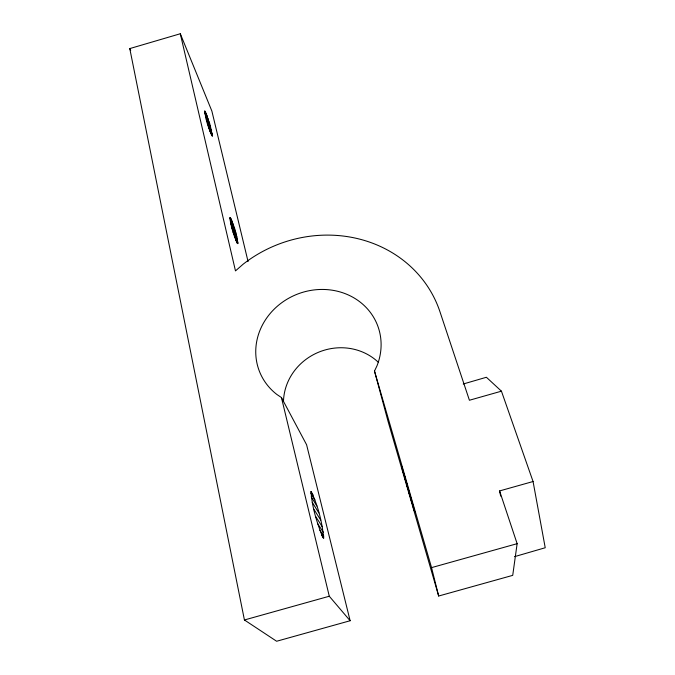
<?xml version="1.0" encoding="UTF-8"?>
<svg xmlns="http://www.w3.org/2000/svg" width="675" height="675" viewBox="0 0 675 675"><rect width="100%" height="100%" fill="white"/><g stroke="black" fill="none" stroke-linecap="round" stroke-linejoin="round"><path stroke-width="1.01" d="M237.853 243.616C236.993 234.74 234.098 225.939 230.445 217.814L229.981 217.544C230.782 226.454 233.719 235.322 237.414 243.456L237.853 243.616L234.343 236.014M323.696 538.059C322.102 522.256 318.161 505.693 311.023 491.577C312.044 507.322 316.988 523.032 322.928 537.638L323.696 538.059L321.604 534.929M463.244 383.999L486.397 377.266L501.441 391.179L533.064 481.52L499.584 490.928L517.134 543.679L512.722 575.362L438.666 596.025L388.133 421.647L374.49 371.064L376.954 365.901A63.374 58.016 -21.5 0 0 347.709 294.688A63.374 58.016 -21.5 0 0 266.912 317.697A63.374 58.016 -21.5 0 0 276.792 394.411L281.441 397.541L306.593 444.749L350.131 620.738L276.623 641.25L244.426 619.979L129.777 48.583L180.301 33.75L211.874 111.071L248.071 261.596M212.321 136.046L209.663 123.609L204.803 111.046C205.622 119.559 208.44 128.402 212.321 136.046L208.676 127.44M514.519 556.656L545.223 547.746L533.064 481.52M501.441 391.179L469.412 400.25L439.973 311.791A126.9 116.311 -21.6 0 0 243.076 264.246L235.482 270.894L180.301 33.75M244.426 619.979L329.282 596.236L350.131 620.738M438.666 596.025L431.553 567.624L517.134 543.679M319.832 530.179L323.823 536.195M317.807 523.842L323.325 532.288M315.723 516.586L322.253 526.736M313.808 509.161L320.726 520.079M312.255 502.335L318.878 512.966M311.217 496.808L316.887 506.031M310.795 493.113L314.938 499.913M311.023 491.577L313.208 495.188M129.777 48.583L130.697 50.473M235.575 239.473L237.414 243.456M233.069 232.006L237.904 242.511M230.892 223.982L236.883 237.077M231.879 227.855L237.566 240.249M230.209 220.784L235.913 233.288M230.445 217.814L232.31 221.915M229.981 217.544L233.516 225.332M229.897 218.565L234.757 229.247M209.9 130.958L211.807 135.472M205.428 116.108L211.646 130.866M206.331 119.627L212.228 133.616M207.444 123.533L212.465 135.405M204.626 111.603L209.663 123.609M204.846 113.349L210.76 127.423M205.343 111.721L207.267 116.319M204.803 111.046L208.465 119.787M401.532 466.028L414.889 512.418L401.532 466.028L403.937 474.812M374.49 371.064L431.553 567.624M403.026 470.905L405.7 480.997M408.704 490.396L411.649 501.576M406.569 483.013L409.733 495.02M404.612 476.288L407.692 487.941M413.986 508.95L414.889 512.418M412.619 504.073L414.357 510.739M410.797 497.669L413.235 506.993M281.441 397.541L329.282 596.236M499.584 490.928L500.673 496.083M283.475 401.456A55.637 52.329 -22.3 0 1 318.49 352.266A55.637 52.329 -22.3 0 1 378.101 362.07"/></g></svg>
